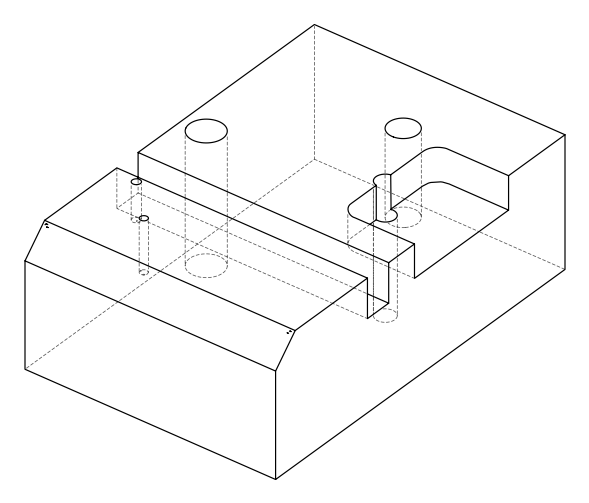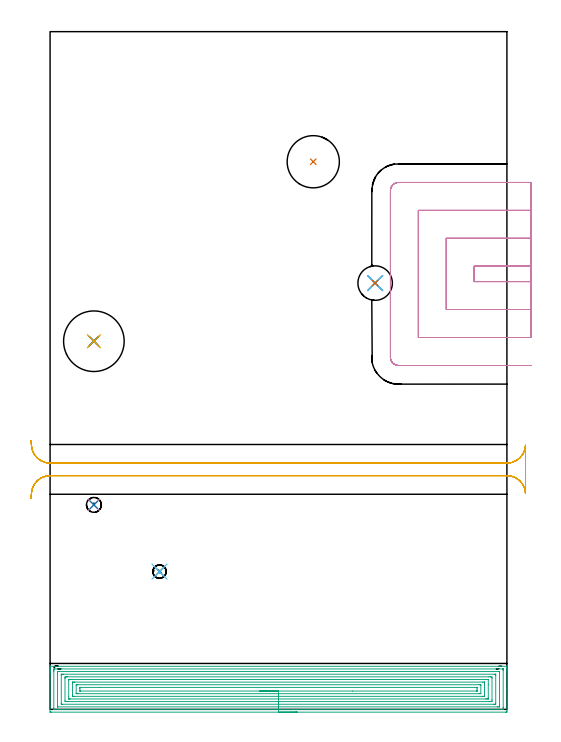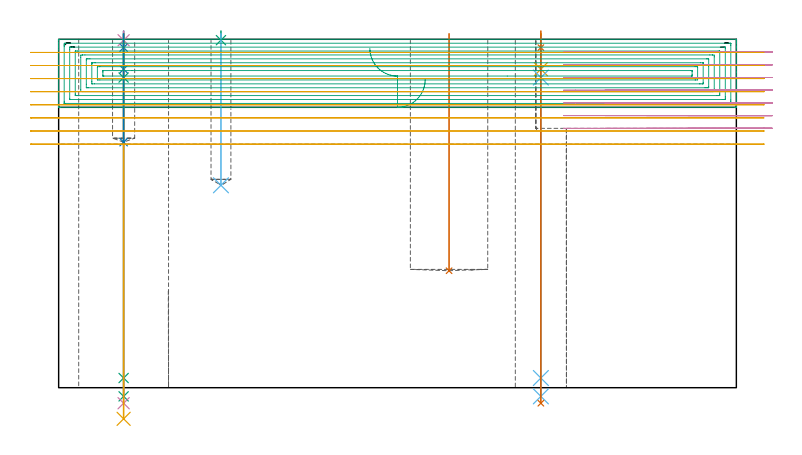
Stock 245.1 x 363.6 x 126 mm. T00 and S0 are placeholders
(PLAN: 17 operations, 12 tool changes, 45 min)
(1 SPOT_DRILL | STEP1HOLE | NXT0321_9005460120000 | 0.05 min | 182 mm3)
(2 SPOT_DRILL_1 | STEP1HOLE_1 | NXT0321_9005460120000 | 0.05 min | 183 mm3)
(3 SPOT_DRILL_2 | STEP1POCKET | NXT0321_9005460120000 | 0.03 min | 0 mm3)
(4 SPOT_DRILL_3 | STEP1POCKET_2 | NXT0321_9005460120000 | 0.03 min | 0 mm3)
(5 DRILL_BLIND_HOLE_INTO_CENTER | STEP1HOLE | UGT0301_192 | 0.05 min | 290 mm3)
(6 GUN_DRILL_THROUGH_HOLE | STEP1HOLE | UGT0307_003 | 0.61 min | 4455 mm3)
(7 SPADE_DRILL_TO_ENLARGE_THROUGH_HOLE | STEP1HOLE | UGT0306_009 | 0.54 min | 28896 mm3)
(8 DRILL_BLIND_HOLE_INTO_CENTER_1 | STEP1HOLE_1 | UGT0301_192 | 0.05 min | 292 mm3)
(9 GUN_DRILL_THROUGH_HOLE_1 | STEP1HOLE_1 | UGT0307_003 | 0.59 min | 4453 mm3)
(10 SPADE_DRILL_TO_ENLARGE_THROUGH_HOLE_1 | STEP1HOLE_1 | UGT0306_009 | 0.54 min | 28894 mm3)
(11 DRILL_TO_ENLARGE_THROUGH_HOLE | STEP1HOLE_1 | UGT0301_001 | 0.56 min | 70657 mm3)
(12 DRILL_BLIND_HOLE_INTO_CENTER_2 | STEP1POCKET | UGT0301_192 | 0.22 min | 2072 mm3)
(13 INDEXABLE_INSERT_DRILL_BLIND_HOLE_FROM_SOLID | STEP1POCKET_1 | NXT0302_027 | 0.34 min | 51301 mm3)
(14 DRILL_BLIND_HOLE_INTO_CENTER_3 | STEP1POCKET_2 | NXT0301_051 | 0.16 min | 1803 mm3)
(15 AREA_MILL | FG_CHAMFER_SURFACE | UGT0205_001 | 18.04 min | 74147 mm3)
(16 MILL_OPEN_POCKET | POCKET_OPEN | UGT0201_094 | Follow Part, ap 5, ae 75% | 13.71 min | 267744 mm3)
(17 MILL_RECTANGULAR_SLOT | SLOT_RECTANGULAR | UGT0201_094 | Follow Part, ap 5, ae 75% | 9.44 min | 248024 mm3)
(TOOL NXT0321_9005460120000 | NC Spot Drill, 142deg, 12mm, Carbide, Uncoated | D12 PA142 FL30 Z2)
(TOOL UGT0301_192 | Twist Drill 7.2 mm | D7.2 PA118 FL66 Z2)
(TOOL UGT0307_003 | Gun Drill 7 mm | D7 PA130 FL24 Z1)
(TOOL UGT0306_009 | Spade Drill 18.5mm | D18.5 PA132 FL10 Z2)
(TOOL UGT0301_001 | Twist Drill 32.5 mm | D32.5 PA118 FL185 Z2)
(TOOL NXT0302_027 | Index. Insert Drill 28mm [880-D2800L32-05] | D28 PA176 FL140 Z2)
(TOOL NXT0301_051 | Carbide Drill 8mm [860.1-0800-040A1-MM 2214] | D8 PA140 FL53 Z2)
(TOOL UGT0205_001 | Chamfer Mill 20 x 3 x 45 deg. | D20 FL50 Z2)
(TOOL UGT0201_094 | End mill 20 mm | D20 FL38 Z4)
(OP 1 SPOT_DRILL)
G17 G21 G94 G90
T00 M6
G54
G17 G0 G90 X174.4 Y228.7 S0 M3
G43 Z136. H0
G94 G81 G98 Z123. F250. R129.
G80
M5
M2
(OP 2 SPOT_DRILL_1)
G17 G21 G94 G90
T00 M6
G54
G17 G0 G90 X23.5 Y197.5 S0 M3
G43 Z136. H0
G94 G81 G98 Z123. F250. R129.
G80
M5
M2
(OP 3 SPOT_DRILL_2)
G17 G21 G94 G90
T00 M6
G54
G17 G0 G90 X58.7 Y73.9 S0 M3
G43 Z136. H0
G94 G81 G98 Z125.69 F250. R129.
G80
M5
M2
(OP 4 SPOT_DRILL_3)
G17 G21 G94 G90
T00 M6
G54
G17 G0 G90 X23.5 Y109.7 S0 M3
G43 Z136. H0
G94 G81 G98 Z125.656 F250. R129.
G80
M5
M2
(OP 5 DRILL_BLIND_HOLE_INTO_CENTER)
G17 G21 G94 G90
T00 M6
G54
G17 G0 G90 X174.4 Y228.7 S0 M3
G43 Z136. H0
G94 G81 G98 Z115.2 F250. R128.
G80
M5
M2
(OP 6 GUN_DRILL_THROUGH_HOLE)
G17 G21 G94 G90
T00 M6
G54
G17 G0 G90 X174.4 Y228.7 M8
G43 Z136. H0
Z127.121
S716 M3
G94 G1 Z112.171 F125. M26
G4 X.084
Z3.5 F250.
G4 X.084
Z-3.132 F125.
G4 X.084
M5
M9
G0 Z127.121
Z136.
M2
(OP 7 SPADE_DRILL_TO_ENLARGE_THROUGH_HOLE)
G17 G21 G94 G90
T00 M6
G54
G17 G0 G90 X174.4 Y228.7 S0 M3
G43 Z136. H0
G94 G73 G98 Z-5.618 F250. Q16.452 R128.
G80
M5
M2
(OP 8 DRILL_BLIND_HOLE_INTO_CENTER_1)
G17 G21 G94 G90
T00 M6
G54
G17 G0 G90 X23.5 Y197.5 S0 M3
G43 Z136. H0
G94 G81 G98 Z115.2 F250. R128.
G80
M5
M2
(OP 9 GUN_DRILL_THROUGH_HOLE_1)
G17 G21 G94 G90
T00 M6
G54
G17 G0 G90 X23.5 Y197.5 M8
G43 Z136. H0
Z125.103
S716 M3
G94 G1 Z112.171 F125. M26
G4 X.084
Z3.5 F250.
G4 X.084
Z-3.132 F125.
G4 X.084
M5
M9
G0 Z125.103
Z136.
M2
(OP 10 SPADE_DRILL_TO_ENLARGE_THROUGH_HOLE_1)
G17 G21 G94 G90
T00 M6
G54
G17 G0 G90 X23.5 Y197.5 S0 M3
G43 Z136. H0
G94 G73 G98 Z-5.618 F250. Q16.452 R128.
G80
M5
M2
(OP 11 DRILL_TO_ENLARGE_THROUGH_HOLE)
G17 G21 G94 G90
T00 M6
G54
G17 G0 G90 X23.5 Y197.5 S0 M3
G43 Z136. H0
G94 G73 G98 Z-11.264 F250. Q27.453 R128.
G80
M5
M2
(OP 12 DRILL_BLIND_HOLE_INTO_CENTER_2)
G17 G21 G94 G90
T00 M6
G54
G17 G0 G90 X58.7 Y73.9 S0 M3
G43 Z136. H0
G94 G81 G98 Z73.2 F250. R128.
G80
M5
M2
(OP 13 INDEXABLE_INSERT_DRILL_BLIND_HOLE_FROM_SOLID)
G17 G21 G94 G90
T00 M6
G54
G17 G0 G90 X141.2 Y293.8 S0 M3
G43 Z136. H1
G94 G81 G98 Z42.3 F250. R128.
G80
M5
M2
(OP 14 DRILL_BLIND_HOLE_INTO_CENTER_3)
G17 G21 G94 G90
T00 M6
G54
G17 G0 G90 X23.5 Y109.7 S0 M3
G43 Z136. H1
G94 G81 G98 Z88.8 F250. R128.
G80
M5
M2
(OP 15 AREA_MILL)
G17 G21 G94 G90
T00 M6
G54
G17 G0 G90 X132.55 Y-1.5 S1061 M3
G43 Z136. H0
Z111.4
G94 G1 X132.512 Z110.528 F250.
X132.398 Z109.664
X132.209 Z108.812
X131.947 Z107.98
X131.613 Z107.174
X131.21 Z106.4
X130.742 Z105.664
X130.21 Z104.972
X129.621 Z104.329
X128.978 Z103.74
X128.286 Z103.209
X127.55 Z102.74
X126.776 Z102.337
X125.97 Z102.003
X125.138 Z101.741
X124.286 Z101.552
X123.422 Z101.438
X122.55 Z101.4
X0.617
X0.151 Y-1.495 Z101.403
X0.01 Y-1.492 Z101.406
X0. Y-1.346 Z101.551
Y19.428 Z122.323
Y20.036 Z122.93
Y20.58 Z123.477
Y20.915 Z123.811
Y21.459 Z124.355
Y21.795 Z124.69
Y22.776 Z125.676
X0.01 Y23.094 Z125.993
X0.17 Y23.1 Z126.
X244.93
X245.09 Y23.094 Z125.993
X245.1 Y22.775 Z125.675
Y22.466 Z125.366
Y21.795 Z124.69
Y20.58 Z123.477
Y20.036 Z122.93
Y11.224 Z114.121
Y-0.467 Z102.43
X245.095 Y-1.074 Z101.823
X245.09 Y-1.492 Z101.406
X244.911 Y-1.496 Z101.403
X244.483 Y-1.5 Z101.4
X122.55
Y-0.086 Z102.814
X2.404 Y-0.085 Z102.815
X2.292
X2.04 Y-0.08 Z102.82
X2.015 Y-0.079 Z102.821
X2.01 Y-0.063 Z102.837
X2.004 Y-0.031 Z102.869
X2.001 Y0. Z102.9
X2. Y0.202 Z103.102
Y0.685 Z103.585
Y20.433 Z123.333
X2.002 Y20.915 Z123.815
X2.007 Y21.306 Z124.206
X2.022 Y21.679 Z124.579
X2.404 Y21.684 Z124.584
X2.515 Y21.685 Z124.585
X242.696
X242.808
X243.06 Y21.68 Z124.58
X243.085 Y21.679 Z124.579
X243.09 Y21.663 Z124.563
X243.096 Y21.631 Z124.531
X243.098 Y21.6 Z124.5
X243.1 Y21.398 Z124.298
Y20.915 Z123.815
Y1.167 Z104.067
X243.098 Y0.685 Z103.585
X243.093 Y0.294 Z103.194
X243.078 Y-0.079 Z102.821
X242.696 Y-0.084 Z102.816
X242.585 Y-0.085 Z102.815
X122.55 Y-0.086 Z102.814
Y1.328 Z104.228
X4.19 Y1.329 Z104.229
X4.11 Y1.33 Z104.23
X4.047 Y1.333 Z104.233
X4.013 Y1.335 Z104.235
X4.01 Y1.378 Z104.278
X4.004 Y1.564 Z104.464
X4.001 Y1.751 Z104.651
X4. Y19.343 Z122.243
X4.005 Y20.036 Z122.936
X4.008 Y20.215 Z123.115
X4.019 Y20.265 Z123.165
X4.071 Y20.267 Z123.167
X4.19 Y20.269 Z123.169
X4.844 Y20.271 Z123.171
X5.083 Y20.272 Z123.172
X240.91 Y20.271 Z123.171
X240.99 Y20.27 Z123.17
X241.053 Y20.267 Z123.167
X241.087 Y20.265 Z123.165
X241.09 Y20.222 Z123.122
X241.096 Y20.036 Z122.936
X241.099 Y19.849 Z122.749
X241.1 Y2.257 Z105.157
X241.095 Y1.564 Z104.464
X241.092 Y1.385 Z104.285
X241.081 Y1.335 Z104.235
X241.029 Y1.333 Z104.233
X240.91 Y1.331 Z104.231
X240.256 Y1.329 Z104.229
X240.017
X122.55 Y1.328 Z104.228
Y2.743 Z105.643
X6.566
X6.135 Y2.745 Z105.645
X6.045 Y2.747 Z105.647
X6.011 Y2.749 Z105.649
X6.007 Y2.793 Z105.693
X6.003 Y2.894 Z105.794
X6. Y3.301 Z106.201
Y18.277 Z121.177
X6.006 Y18.705 Z121.605
X6.01 Y18.811 Z121.711
X6.021 Y18.851 Z121.751
X6.084 Y18.853 Z121.753
X6.282 Y18.856 Z121.756
X6.87 Y18.857 Z121.757
X7.174
X238.534
X238.965 Y18.855 Z121.755
X239.055 Y18.853 Z121.753
X239.089 Y18.851 Z121.751
X239.093 Y18.807 Z121.707
X239.097 Y18.706 Z121.606
X239.1 Y18.3 Z121.2
Y3.323 Z106.223
X239.094 Y2.895 Z105.795
X239.09 Y2.789 Z105.689
X239.08 Y2.749 Z105.649
X239.016 Y2.747 Z105.647
X238.818 Y2.744 Z105.644
X238.23 Y2.743 Z105.643
X237.927
X122.55
Y4.157 Z107.057
X9.597
X8.702 Y4.158 Z107.058
X8.657 Y4.16 Z107.06
X8.01 Y4.203 Z107.103
X8.001 Y4.848 Z107.748
X8. Y16.517 Z119.417
X8.003 Y17.161 Z120.061
X8.01 Y17.397 Z120.297
X8.613 Y17.44 Z120.34
X8.657 Y17.441 Z120.341
X9.503 Y17.443 Z120.343
X235.503
X236.398 Y17.442 Z120.342
X236.443 Y17.44 Z120.34
X237.09 Y17.397 Z120.297
X237.099 Y16.752 Z119.652
X237.1 Y5.083 Z107.983
X237.097 Y4.439 Z107.339
X237.09 Y4.203 Z107.103
X236.487 Y4.16 Z107.06
X236.443 Y4.159 Z107.059
X235.597 Y4.157 Z107.057
X122.55
Y5.571 Z108.471
X10.84
X10.443 Y5.573 Z108.473
X10.047 Y5.578 Z108.478
X10.009 Y5.583 Z108.483
X10.005 Y5.623 Z108.523
X10.001 Y5.7 Z108.6
X10. Y6.842 Z109.742
Y15.638 Z118.538
X10.002 Y15.856 Z118.756
X10.005 Y15.965 Z118.865
X10.01 Y16.014 Z118.914
X10.052 Y16.023 Z118.923
X10.443 Y16.027 Z118.927
X10.939 Y16.029 Z118.929
X11.336
X234.26
X234.657 Y16.027 Z118.927
X235.053 Y16.022 Z118.922
X235.09 Y16.017 Z118.917
X235.095 Y15.977 Z118.877
X235.099 Y15.9 Z118.8
X235.1 Y13.439 Z116.339
Y5.962 Z108.862
X235.098 Y5.744 Z108.644
X235.095 Y5.635 Z108.535
X235.09 Y5.586 Z108.486
X235.048 Y5.577 Z108.477
X234.657 Y5.573 Z108.473
X234.161 Y5.571 Z108.471
X233.764
X122.55
Y6.985 Z109.885
X12.977 Y6.986 Z109.886
X12.23 Y6.99 Z109.89
X12.077 Y6.992 Z109.892
X12.009 Y7.003 Z109.903
X12.007 Y7.016 Z109.916
X12.002 Y7.066 Z109.966
X12. Y7.721 Z110.621
Y7.948 Z110.848
Y14.105 Z117.005
X12.002 Y14.331 Z117.231
X12.006 Y14.482 Z117.382
X12.01 Y14.598 Z117.498
X12.045 Y14.608 Z117.508
X12.23 Y14.612 Z117.512
X12.377 Y14.613 Z117.513
X13.123 Y14.615 Z117.515
X13.269
X232.123 Y14.614 Z117.514
X232.87 Y14.61 Z117.51
X233.023 Y14.608 Z117.508
X233.091 Y14.597 Z117.497
X233.093 Y14.584 Z117.484
X233.098 Y14.534 Z117.434
X233.1 Y13.879 Z116.779
Y13.652 Z116.552
Y7.495 Z110.395
X233.098 Y7.269 Z110.169
X233.094 Y7.118 Z110.018
X233.09 Y7.002 Z109.902
X233.055 Y6.992 Z109.892
X232.87 Y6.988 Z109.888
X232.723 Y6.987 Z109.887
X231.977 Y6.985 Z109.885
X231.831
X122.55
Y8.4 Z111.3
X14.91
X14.217 Y8.403 Z111.303
X14.016 Y8.407 Z111.307
X14.001 Y8.601 Z111.501
X14. Y8.617 Z111.517
X14.001 Y13.014 Z115.914
X14.016 Y13.193 Z116.093
X14.706 Y13.199 Z116.099
X14.91 Y13.2 Z116.1
X230.19
X230.883 Y13.197 Z116.097
X231.084 Y13.193 Z116.093
X231.099 Y12.999 Z115.899
X231.1 Y12.983 Z115.883
X231.099 Y8.586 Z111.486
X231.084 Y8.407 Z111.307
X230.394 Y8.401 Z111.301
X230.19 Y8.4 Z111.3
X122.55
Y9.814 Z112.714
X16.357
X16.05 Y9.818 Z112.718
X16.021 Y9.82 Z112.72
X16.01 Y9.853 Z112.753
X16.004 Y9.957 Z112.857
X16. Y10.166 Z113.066
X16.001 Y11.24 Z114.14
X16.005 Y11.583 Z114.483
X16.01 Y11.753 Z114.653
X16.021 Y11.78 Z114.68
X16.062 Y11.783 Z114.683
X16.142 Y11.785 Z114.685
X26.482 Y11.786 Z114.686
X228.743
X229.05 Y11.782 Z114.682
X229.079 Y11.78 Z114.68
X229.09 Y11.747 Z114.647
X229.096 Y11.643 Z114.543
X229.1 Y11.434 Z114.334
X229.099 Y10.36 Z113.26
X229.095 Y10.018 Z112.918
X229.09 Y9.847 Z112.747
X229.079 Y9.82 Z112.72
X229.038 Y9.817 Z112.717
X228.958 Y9.815 Z112.715
X162.245 Y9.814 Z112.714
X122.55
X121.678 Z112.752
X120.814 Z112.866
X119.962 Z113.055
X119.13 Z113.317
X118.324 Z113.651
X117.55 Z114.054
X116.814 Z114.522
X116.122 Z115.053
X115.479 Z115.643
X114.89 Z116.286
X114.358 Z116.978
X113.89 Z117.714
X113.487 Z118.488
X113.153 Z119.294
X112.891 Z120.126
X112.702 Z120.977
X112.588 Z121.842
X112.55 Z122.714
G0 Z136.
M5
M2
(OP 16 MILL_OPEN_POCKET)
G17 G21 G94 G90
T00 M6
G54
G17 G0 G90 X258.1 Y237.7 S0 M3
G43 Z136. H0
Z121.4
G94 G1 X255.1 F250.
X227.6 F500.
Y229.5
X255.1
X258.1 F250.
Y252.7
X255.1
X212.6 F500.
Y214.5
X255.1
X258.1 F250.
Y267.7
X255.1
X197.6 F500.
Y199.5
X255.1
X258.1 F250.
Y282.7
X255.1
X186.9 F500.
G3 X182.6 Y278.4 R4.3
G1 Y188.8
G3 X186.9 Y184.5 R4.3
G1 X255.1
X258.1 F250.
G0 Y237.7 Z116.8
G1 X255.1
X227.6 F500.
Y229.5
X255.1
X258.1 F250.
Y252.7
X255.1
X212.6 F500.
Y214.5
X255.1
X258.1 F250.
Y267.7
X255.1
X197.6 F500.
Y199.5
X255.1
X258.1 F250.
Y282.7
X255.1
X186.9 F500.
G3 X182.6 Y278.4 R4.3
G1 Y188.8
G3 X186.9 Y184.5 R4.3
G1 X255.1
X258.1 F250.
G0 Y237.7 Z112.2
G1 X255.1
X227.6 F500.
Y229.5
X255.1
X258.1 F250.
Y252.7
X255.1
X212.6 F500.
Y214.5
X255.1
X258.1 F250.
Y267.7
X255.1
X197.6 F500.
Y199.5
X255.1
X258.1 F250.
Y282.7
X255.1
X186.9 F500.
G3 X182.6 Y278.4 R4.3
G1 Y188.8
G3 X186.9 Y184.5 R4.3
G1 X255.1
X258.1 F250.
G0 Y237.7 Z107.6
G1 X255.1
X227.6 F500.
Y229.5
X255.1
X258.1 F250.
Y252.7
X255.1
X212.6 F500.
Y214.5
X255.1
X258.1 F250.
Y267.7
X255.1
X197.6 F500.
Y199.5
X255.1
X258.1 F250.
Y282.7
X255.1
X186.9 F500.
G3 X182.6 Y278.4 R4.3
G1 Y188.8
G3 X186.9 Y184.5 R4.3
G1 X255.1
X258.1 F250.
G0 Y237.7 Z103.
G1 X255.1
X227.6 F500.
Y229.5
X255.1
X258.1 F250.
Y252.7
X255.1
X212.6 F500.
Y214.5
X255.1
X258.1 F250.
Y267.7
X255.1
X197.6 F500.
Y199.5
X255.1
X258.1 F250.
Y282.7
X255.1
X186.9 F500.
G3 X182.6 Y278.4 R4.3
G1 Y188.8
G3 X186.9 Y184.5 R4.3
G1 X255.1
X258.1 F250.
G0 Y237.7 Z98.4
G1 X255.1
X227.6 F500.
Y229.5
X255.1
X258.1 F250.
Y252.7
X255.1
X212.6 F500.
Y214.5
X255.1
X258.1 F250.
Y267.7
X255.1
X197.6 F500.
Y199.5
X255.1
X258.1 F250.
Y282.7
X255.1
X186.9 F500.
G3 X182.6 Y278.4 R4.3
G1 Y188.8
G3 X186.9 Y184.5 R4.3
G1 X255.1
X258.1 F250.
G0 Y237.7 Z93.8
G1 X255.1
X227.6 F500.
Y229.5
X255.1
X258.1 F250.
Y252.7
X255.1
X212.6 F500.
Y214.5
X255.1
X258.1 F250.
Y267.7
X255.1
X197.6 F500.
Y199.5
X255.1
X258.1 F250.
Y282.7
X255.1
X186.9 F500.
G3 X182.6 Y278.4 R4.3
G1 Y188.8
G3 X186.9 Y184.5 R4.3
G1 X255.1
X258.1 F250.
G0 Z136.
M5
M2
(OP 17 MILL_RECTANGULAR_SLOT)
G17 G21 G94 G90
T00 M6
G54
G17 G0 G90 X-10.202 Y113.183 S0 M3
G43 Z136. H0
Z121.262
G94 G1 X-9.97 Y116.174 F250.
G2 X0. Y125.4 R10. F500.
G1 X245.1
G2 X255.09 Y115.847 R10.
G1 Y141.653
G2 X245.1 Y132.1 R10.
G1 X0.
G2 X-9.97 Y141.326 R10.
G1 X-10.202 Y144.317 F250.
G0 Y113.183 Z116.525
G1 X-9.97 Y116.174
G2 X0. Y125.4 R10. F500.
G1 X245.1
G2 X255.09 Y115.847 R10.
G1 X255.1
Y141.653
X255.09
G2 X245.1 Y132.1 R10.
G1 X0.
G2 X-9.97 Y141.326 R10.
G1 X-10.202 Y144.317 F250.
G0 Y113.183 Z111.787
G1 X-9.97 Y116.174
G2 X0. Y125.4 R10. F500.
G1 X245.1
G2 X255.09 Y115.847 R10.
G1 X255.1
Y141.653
X255.09
G2 X245.1 Y132.1 R10.
G1 X0.
G2 X-9.97 Y141.326 R10.
G1 X-10.202 Y144.317 F250.
G0 Y113.183 Z107.05
G1 X-9.97 Y116.174
G2 X0. Y125.4 R10. F500.
G1 X245.1
G2 X255.09 Y115.847 R10.
G1 X255.1
Y141.653
X255.09
G2 X245.1 Y132.1 R10.
G1 X0.
G2 X-9.97 Y141.326 R10.
G1 X-10.202 Y144.317 F250.
G0 Y113.183 Z102.312
G1 X-9.97 Y116.174
G2 X0. Y125.4 R10. F500.
G1 X245.1
G2 X255.09 Y115.847 R10.
G1 X255.1
Y141.653
X255.09
G2 X245.1 Y132.1 R10.
G1 X0.
G2 X-9.97 Y141.326 R10.
G1 X-10.202 Y144.317 F250.
G0 Y113.183 Z97.575
G1 X-9.97 Y116.174
G2 X0. Y125.4 R10. F500.
G1 X245.1
G2 X255.09 Y115.847 R10.
G1 Y141.653
G2 X245.1 Y132.1 R10.
G1 X0.
G2 X-9.97 Y141.326 R10.
G1 X-10.202 Y144.317 F250.
G0 Y113.183 Z92.837
G1 X-9.97 Y116.174
G2 X0. Y125.4 R10. F500.
G1 X245.1
G2 X255.09 Y115.847 R10.
G1 X255.1
Y141.653
X255.09
G2 X245.1 Y132.1 R10.
G1 X0.
G2 X-9.97 Y141.326 R10.
G1 X-10.202 Y144.317 F250.
G0 Y113.183 Z88.1
G1 X-9.97 Y116.174
G2 X0. Y125.4 R10. F500.
G1 X245.1
G2 X255.09 Y115.847 R10.
G1 X255.1
Y141.653
X255.09
G2 X245.1 Y132.1 R10.
G1 X0.
G2 X-9.97 Y141.326 R10.
G1 X-10.202 Y144.317 F250.
G0 Z136.
M5
M2
